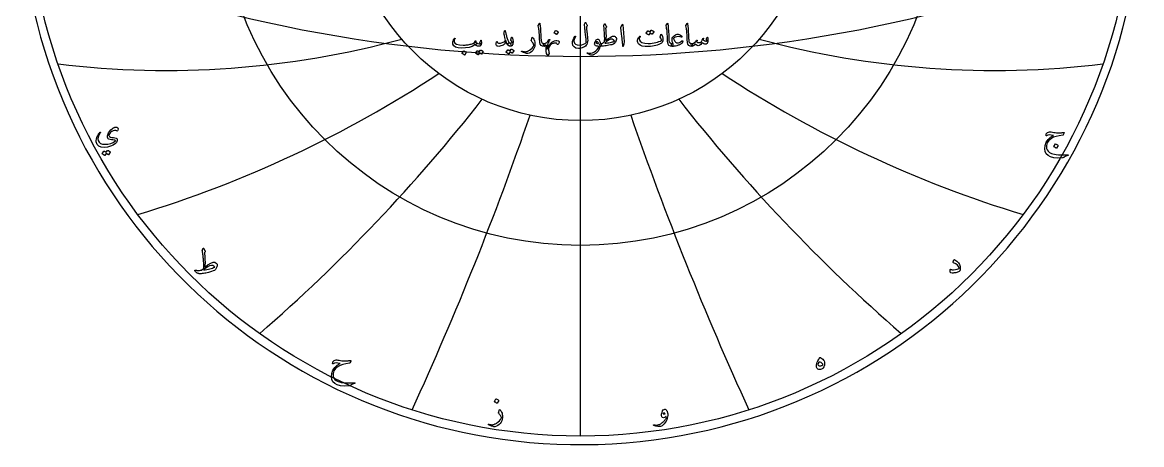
# Model space of a CAD drawing. Header units: millimetres. Extents: x -128 to 128, y -128 to 131.
# Drawn here: x -127.3 to 127.9, y -128 to -31.6 of the extents above; entities that cross this region are included whole.
import ezdxf

# ---------------------------------------------------------------- set-up
doc = ezdxf.new("R2010")
doc.units = ezdxf.units.MM
for name, color, linetype in [('CUT_OUTER', 1, 'Continuous'), ('ENGRAVE', 7, 'Continuous'), ('ENGRAVE_FINE', 8, 'Continuous'), ('TEXT', 5, 'Continuous')]:
    doc.layers.add(name, color=color, linetype=linetype)

msp = doc.modelspace()

# ---------------------------------------------------------------- linework, layer by layer
at = {"layer": 'CUT_OUTER'}
msp.add_arc((0, 0), 127.95, 185.9764, 87.8052, dxfattribs=at)
at = {"layer": 'ENGRAVE'}
for points in [[(0, -126), (0, 126)], [(0, -126), (0, -53.99)]]:
    msp.add_lwpolyline(points, dxfattribs=at)
for radius in [126, 82.48, 53.99]:
    msp.add_circle((0, 0), radius, dxfattribs=at)
for centre, radius, start, end in [((-94.53, 163.72), 206.26, 263.1515, 285.11), ((94.53, 163.72), 206.26, 254.89, 276.8485), ((-177.76, 177.76), 264.58, 286.8798, 303.3486), ((177.76, 177.76), 264.58, 236.6514, 253.1202), ((-325.94, 188.18), 385.3, 311.0029, 321.9822), ((325.94, 188.18), 385.3, 218.0178, 228.9971), ((-726.25, 194.6), 756.38, 335.42191, 340.91153), ((726.25, 194.6), 756.38, 199.08847, 204.57809)]:
    msp.add_arc(centre, radius, start, end, dxfattribs=at)
at = {"layer": 'ENGRAVE_FINE'}
msp.add_arc((0, 293.57), 332.91, 247.9257, 292.0743, dxfattribs=at)
at = {"layer": 'TEXT'}
for points in [[(-9.36, -31.82), (-9.35, -31.8), (-9.34, -31.78), (-9.32, -31.78), (-9.31, -31.78), (-9.29, -31.79), (-9.28, -31.81), (-9.27, -31.86), (-9.25, -31.93), (-9.19, -32.47), (-9.15, -32.97), (-9.11, -33.43), (-9.08, -33.85), (-9.06, -34.21), (-9.05, -34.53), (-9.03, -34.82), (-9.02, -35.06), (-9.01, -35.27), (-9, -35.45), (-8.99, -35.58), (-8.99, -35.68), (-8.92, -35.98), (-8.78, -36.19), (-8.56, -36.33), (-8.26, -36.39), (-8.18, -36.41), (-8.12, -36.46), (-8.1, -36.54), (-8.11, -36.65), (-8.14, -36.82), (-8.18, -36.95), (-8.22, -37.02), (-8.26, -37.05), (-8.68, -36.99), (-8.99, -36.82), (-9.19, -36.55), (-9.28, -36.16), (-9.29, -35.97), (-9.3, -35.79), (-9.31, -35.6), (-9.32, -35.42), (-9.33, -35.23), (-9.34, -35.04), (-9.35, -34.85), (-9.36, -34.66), (-9.37, -34.31), (-9.39, -33.98), (-9.41, -33.69), (-9.44, -33.44), (-9.48, -33.2), (-9.52, -32.94), (-9.57, -32.67), (-9.62, -32.38), (-9.62, -32.33), (-9.62, -32.28), (-9.61, -32.24), (-9.6, -32.2)], [(1.07, -31.65), (1.09, -31.62), (1.1, -31.61), (1.12, -31.6), (1.15, -31.59), (1.17, -31.6), (1.19, -31.61), (1.21, -31.63), (1.22, -31.66), (1.29, -31.83), (1.36, -31.97), (1.44, -32.09), (1.52, -32.19), (1.54, -32.23), (1.55, -32.27), (1.54, -32.31), (1.51, -32.36), (1.49, -32.39), (1.48, -32.41), (1.46, -32.44), (1.44, -32.46), (1.43, -32.48), (1.42, -32.5), (1.4, -32.52), (1.39, -32.53), (1.37, -32.56), (1.36, -32.59), (1.35, -32.63), (1.35, -32.68), (1.36, -32.8), (1.37, -32.94), (1.38, -33.09), (1.4, -33.25), (1.42, -33.42), (1.44, -33.6), (1.46, -33.79), (1.49, -34), (1.52, -34.2), (1.54, -34.39), (1.56, -34.57), (1.58, -34.74), (1.59, -34.9), (1.61, -35.04), (1.62, -35.17), (1.63, -35.3), (1.64, -35.66), (1.61, -36), (1.54, -36.32), (1.43, -36.62), (1.33, -36.8), (1.16, -36.97), (0.94, -37.12), (0.67, -37.26), (0.37, -37.37), (0.09, -37.45), (-0.18, -37.5), (-0.42, -37.51), (-1.03, -37.43), (-1.47, -37.19), (-1.74, -36.82), (-1.83, -36.29), (-1.8, -35.9), (-1.69, -35.52), (-1.52, -35.14), (-1.28, -34.77), (-1.26, -34.75), (-1.24, -34.74), (-1.22, -34.73), (-1.2, -34.74), (-1.17, -34.75), (-1.16, -34.76), (-1.15, -34.77), (-1.14, -34.79), (-1.14, -34.81), (-1.14, -34.84), (-1.14, -34.86), (-1.15, -34.88), (-1.32, -35.21), (-1.44, -35.48), (-1.5, -35.71), (-1.51, -35.89), (-1.39, -36.28), (-1.13, -36.55), (-0.72, -36.7), (-0.18, -36.74), (0.31, -36.69), (0.72, -36.56), (1.07, -36.37), (1.34, -36.11), (1.33, -35.98), (1.32, -35.83), (1.31, -35.66), (1.29, -35.47), (1.27, -35.26), (1.24, -35.03), (1.21, -34.77), (1.17, -34.49), (1.13, -34.2), (1.1, -33.92), (1.07, -33.64), (1.04, -33.37), (1.01, -33.1), (0.99, -32.83), (0.96, -32.57), (0.94, -32.31), (0.91, -32.07), (0.92, -32.04), (0.92, -32.01), (0.93, -31.99), (0.94, -31.96)], [(5.5, -31.91), (5.52, -31.89), (5.53, -31.88), (5.55, -31.87), (5.56, -31.87), (5.57, -31.88), (5.59, -31.89), (5.6, -31.91), (5.61, -31.93), (5.66, -32.03), (5.7, -32.12), (5.74, -32.2), (5.78, -32.28), (5.82, -32.34), (5.85, -32.4), (5.89, -32.45), (5.92, -32.49), (5.95, -32.53), (5.96, -32.56), (5.95, -32.6), (5.92, -32.64), (5.78, -32.82), (5.76, -32.85), (5.75, -32.89), (5.74, -32.93), (5.74, -32.97), (5.76, -33.32), (5.78, -33.62), (5.8, -33.88), (5.81, -34.1), (5.82, -34.28), (5.83, -34.42), (5.83, -34.52), (5.84, -34.58), (5.83, -34.75), (5.83, -34.92), (5.82, -35.08), (5.81, -35.23), (5.8, -35.37), (5.78, -35.5), (5.76, -35.63), (5.74, -35.74), (6.23, -35.36), (6.66, -35.07), (7.02, -34.87), (7.32, -34.75), (7.45, -34.72), (7.56, -34.71), (7.67, -34.71), (7.76, -34.74), (7.89, -34.8), (8.01, -34.91), (8.12, -35.05), (8.23, -35.23), (8.25, -35.27), (8.25, -35.32), (8.25, -35.38), (8.24, -35.44), (8.17, -35.66), (8.08, -35.88), (7.98, -36.08), (7.87, -36.27), (7.76, -36.39), (7.6, -36.5), (7.4, -36.59), (7.16, -36.66), (6.83, -36.73), (6.5, -36.8), (6.18, -36.86), (5.85, -36.91), (5.53, -36.96), (5.22, -36.99), (4.9, -37.02), (4.59, -37.05), (4.56, -37.04), (4.53, -37.01), (4.5, -36.96), (4.47, -36.89), (4.45, -36.8), (4.43, -36.72), (4.43, -36.64), (4.44, -36.56), (4.46, -36.49), (4.49, -36.44), (4.54, -36.41), (4.59, -36.39), (4.67, -36.39), (4.74, -36.38), (4.8, -36.38), (4.87, -36.37), (4.92, -36.36), (4.98, -36.36), (5.03, -36.35), (5.07, -36.35), (5.48, -35.96), (5.48, -35.94), (5.49, -35.92), (5.49, -35.89), (5.49, -35.86), (5.5, -35.82), (5.5, -35.78), (5.51, -35.73), (5.51, -35.68), (5.51, -35.62), (5.51, -35.56), (5.52, -35.5), (5.52, -35.43), (5.52, -35.36), (5.52, -35.28), (5.52, -35.2), (5.52, -35.12), (5.52, -35.03), (5.51, -34.92), (5.51, -34.79), (5.5, -34.64), (5.49, -34.48), (5.48, -34.3), (5.47, -34.1), (5.46, -33.89), (5.43, -33.41), (5.4, -33.04), (5.37, -32.77), (5.35, -32.59), (5.33, -32.48), (5.32, -32.39), (5.31, -32.33), (5.31, -32.3), (5.33, -32.24), (5.36, -32.18), (5.38, -32.13), (5.4, -32.08), (5.43, -32.03), (5.45, -31.99), (5.48, -31.95), (5.5, -31.91)], [(9.44, -32.18), (9.51, -32.05), (9.57, -32), (9.61, -32.04), (9.64, -32.17), (9.81, -33.95), (9.9, -35.04), (9.93, -35.91), (9.87, -36.56), (9.74, -36.99), (9.72, -37.03), (9.7, -37.05), (9.68, -37.05), (9.66, -37.04), (9.65, -37.02), (9.64, -36.99), (9.63, -36.95), (9.63, -36.91), (9.63, -36.6), (9.62, -36.27), (9.59, -35.91), (9.54, -35.54), (9.53, -35.45), (9.51, -35.18), (9.46, -34.76), (9.39, -34.16), (9.23, -32.85), (9.23, -32.78), (9.23, -32.72), (9.24, -32.66), (9.26, -32.6)], [(19.81, -31.82), (19.82, -31.8), (19.83, -31.78), (19.85, -31.78), (19.86, -31.78), (19.88, -31.79), (19.89, -31.81), (19.9, -31.86), (19.92, -31.93), (19.98, -32.47), (20.02, -32.97), (20.06, -33.43), (20.09, -33.85), (20.11, -34.21), (20.12, -34.53), (20.14, -34.82), (20.15, -35.06), (20.16, -35.27), (20.17, -35.45), (20.18, -35.58), (20.18, -35.68), (20.25, -35.98), (20.39, -36.19), (20.61, -36.33), (20.91, -36.39), (20.99, -36.41), (21.05, -36.46), (21.07, -36.54), (21.06, -36.65), (21.03, -36.82), (20.99, -36.95), (20.95, -37.02), (20.91, -37.05), (20.49, -36.99), (20.18, -36.82), (19.98, -36.55), (19.89, -36.16), (19.88, -35.97), (19.87, -35.79), (19.86, -35.6), (19.85, -35.42), (19.84, -35.23), (19.83, -35.04), (19.82, -34.85), (19.81, -34.66), (19.8, -34.31), (19.78, -33.98), (19.76, -33.69), (19.73, -33.44), (19.69, -33.2), (19.65, -32.94), (19.6, -32.67), (19.55, -32.38), (19.55, -32.33), (19.55, -32.28), (19.56, -32.24), (19.57, -32.2)], [(24.3, -31.82), (24.31, -31.8), (24.33, -31.78), (24.34, -31.78), (24.35, -31.78), (24.37, -31.79), (24.38, -31.81), (24.4, -31.86), (24.41, -31.93), (24.47, -32.47), (24.52, -32.97), (24.56, -33.43), (24.58, -33.85), (24.6, -34.21), (24.62, -34.53), (24.63, -34.82), (24.64, -35.06), (24.66, -35.27), (24.67, -35.45), (24.67, -35.58), (24.68, -35.68), (24.74, -35.98), (24.88, -36.19), (25.1, -36.33), (25.4, -36.39), (25.49, -36.41), (25.54, -36.46), (25.56, -36.54), (25.56, -36.65), (25.52, -36.82), (25.48, -36.95), (25.45, -37.02), (25.4, -37.05), (24.98, -36.99), (24.67, -36.82), (24.48, -36.55), (24.39, -36.16), (24.37, -35.97), (24.36, -35.79), (24.35, -35.6), (24.34, -35.42), (24.33, -35.23), (24.32, -35.04), (24.31, -34.85), (24.31, -34.66), (24.29, -34.31), (24.27, -33.98), (24.25, -33.69), (24.22, -33.44), (24.18, -33.2), (24.14, -32.94), (24.1, -32.67), (24.05, -32.38), (24.04, -32.33), (24.04, -32.28), (24.05, -32.24), (24.07, -32.2)], [(-23.88, -36.09), (-23.87, -36.09), (-23.87, -36.09), (-23.86, -36.1), (-23.85, -36.1), (-23.85, -36.11), (-23.84, -36.11), (-23.84, -36.12), (-23.83, -36.12), (-23.77, -36.19), (-23.75, -36.29), (-23.76, -36.42), (-23.81, -36.57), (-23.85, -36.67), (-23.9, -36.73), (-23.94, -36.75), (-23.99, -36.74), (-24.01, -36.73), (-24.03, -36.72), (-24.05, -36.73), (-24.06, -36.73), (-24.66, -37.06), (-25.37, -37.29), (-26.19, -37.42), (-27.14, -37.46), (-27.9, -37.39), (-28.48, -37.22), (-28.87, -36.94), (-29.07, -36.54), (-29.1, -36.36), (-29.11, -36.17), (-29.09, -35.99), (-29.05, -35.8), (-28.99, -35.64), (-28.92, -35.49), (-28.83, -35.35), (-28.73, -35.23), (-28.72, -35.22), (-28.7, -35.21), (-28.68, -35.2), (-28.65, -35.2), (-28.63, -35.21), (-28.62, -35.22), (-28.61, -35.24), (-28.6, -35.25), (-28.59, -35.27), (-28.59, -35.29), (-28.6, -35.31), (-28.62, -35.34), (-28.72, -35.49), (-28.79, -35.64), (-28.83, -35.79), (-28.82, -35.93), (-28.65, -36.29), (-28.25, -36.55), (-27.62, -36.71), (-26.76, -36.76), (-26.52, -36.76), (-26.29, -36.75), (-26.05, -36.73), (-25.82, -36.7), (-25.59, -36.67), (-25.36, -36.63), (-25.13, -36.58), (-24.91, -36.53), (-24.69, -36.47), (-24.52, -36.41), (-24.38, -36.34), (-24.28, -36.28), (-24.24, -36.25), (-24.2, -36.21), (-24.17, -36.16), (-24.14, -36.11), (-24.12, -36.05), (-24.09, -35.98), (-24.06, -35.91), (-24.04, -35.83), (-24.03, -35.81), (-24.01, -35.79), (-23.99, -35.77), (-23.97, -35.76), (-23.94, -35.75), (-23.91, -35.76), (-23.89, -35.76), (-23.86, -35.78), (-23.85, -35.81), (-23.84, -35.84), (-23.83, -35.87), (-23.84, -35.91)], [(-24.1, -36.67), (-24.18, -36.59), (-24.22, -36.5), (-24.22, -36.39), (-24.18, -36.25), (-24.11, -36.14), (-24.04, -36.06), (-23.97, -36.04), (-23.92, -36.06), (-23.64, -36.24), (-23.37, -36.36), (-23.1, -36.44), (-22.83, -36.46), (-22.82, -36.46), (-22.81, -36.45), (-22.81, -36.44), (-22.8, -36.43), (-22.81, -36.4), (-22.83, -36.37), (-22.87, -36.32), (-22.91, -36.26), (-22.92, -36.24), (-22.93, -36.23), (-22.93, -36.21), (-22.93, -36.19), (-22.75, -35.69), (-22.75, -35.67), (-22.74, -35.66), (-22.72, -35.65), (-22.71, -35.64), (-22.7, -35.65), (-22.69, -35.65), (-22.68, -35.66), (-22.67, -35.68), (-22.61, -35.84), (-22.58, -36.01), (-22.57, -36.17), (-22.58, -36.33), (-22.62, -36.53), (-22.66, -36.69), (-22.72, -36.81), (-22.8, -36.9), (-22.85, -36.95), (-22.9, -36.98), (-22.95, -37.01), (-22.99, -37.02), (-23.24, -37.02), (-23.5, -36.97), (-23.79, -36.85), (-24.1, -36.67)], [(-17.14, -33.6), (-17.09, -33.8), (-17.05, -33.99), (-17, -34.19), (-16.95, -34.39), (-16.89, -34.59), (-16.83, -34.8), (-16.77, -35.01), (-16.7, -35.23), (-16.57, -35.62), (-16.44, -35.92), (-16.33, -36.12), (-16.23, -36.22), (-16.14, -36.28), (-16.05, -36.36), (-15.96, -36.47), (-15.87, -36.6), (-15.79, -36.77), (-15.76, -36.89), (-15.8, -36.97), (-15.9, -37.02), (-16.22, -36.98), (-16.51, -36.77), (-16.76, -36.37), (-16.97, -35.8), (-16.97, -35.79), (-16.98, -35.78), (-16.99, -35.78), (-17, -35.78), (-17.01, -35.78), (-17.01, -35.78), (-17.02, -35.79), (-17.03, -35.8), (-17.05, -35.89), (-17.07, -35.99), (-17.1, -36.09), (-17.14, -36.2), (-17.17, -36.31), (-17.21, -36.39), (-17.25, -36.46), (-17.3, -36.52), (-17.45, -36.65), (-17.64, -36.77), (-17.87, -36.87), (-18.14, -36.96), (-18.41, -37.02), (-18.65, -37.05), (-18.85, -37.04), (-19.01, -36.99), (-19.15, -36.88), (-19.21, -36.67), (-19.2, -36.38), (-19.11, -35.99), (-19.1, -35.98), (-19.09, -35.97), (-19.08, -35.97), (-19.06, -35.96), (-19.04, -35.97), (-19.02, -35.97), (-19.01, -35.98), (-19, -36), (-18.97, -36.08), (-18.93, -36.15), (-18.89, -36.2), (-18.84, -36.24), (-18.7, -36.29), (-18.51, -36.3), (-18.26, -36.28), (-17.97, -36.21), (-17.66, -36.11), (-17.41, -36), (-17.24, -35.87), (-17.14, -35.73), (-17.12, -35.59), (-17.15, -35.35), (-17.22, -35.01), (-17.34, -34.57), (-17.4, -34.34), (-17.43, -34.15), (-17.44, -34.01), (-17.43, -33.91), (-17.29, -33.52), (-17.27, -33.48), (-17.26, -33.45), (-17.24, -33.43), (-17.22, -33.42), (-17.2, -33.43), (-17.18, -33.47), (-17.16, -33.53), (-17.14, -33.6)], [(-15.67, -35.95), (-15.71, -35.88), (-15.75, -35.82), (-15.79, -35.77), (-15.83, -35.72), (-15.86, -35.69), (-15.87, -35.65), (-15.87, -35.6), (-15.87, -35.55), (-15.71, -35), (-15.69, -34.95), (-15.66, -34.94), (-15.63, -34.96), (-15.59, -35.01), (-15.53, -35.13), (-15.48, -35.27), (-15.44, -35.44), (-15.4, -35.63), (-15.38, -35.81), (-15.37, -35.99), (-15.38, -36.17), (-15.39, -36.34), (-15.42, -36.49), (-15.45, -36.62), (-15.5, -36.73), (-15.55, -36.83), (-15.61, -36.9), (-15.69, -36.95), (-15.8, -36.99), (-15.93, -37.02), (-16.06, -37.02), (-16.19, -37), (-16.3, -36.95), (-16.41, -36.88), (-16.49, -36.78), (-16.54, -36.68), (-16.54, -36.56), (-16.5, -36.42), (-16.45, -36.31), (-16.38, -36.24), (-16.31, -36.21), (-16.22, -36.23), (-16.02, -36.27), (-15.85, -36.28), (-15.7, -36.24), (-15.58, -36.16), (-15.58, -36.14), (-15.59, -36.1), (-15.62, -36.03), (-15.67, -35.95)], [(-11.03, -35.02), (-11.03, -35.01), (-11.02, -35), (-11.02, -34.99), (-11.01, -34.98), (-10.99, -34.98), (-10.97, -34.99), (-10.94, -35.01), (-10.9, -35.04), (-10.77, -35.2), (-10.65, -35.38), (-10.56, -35.59), (-10.48, -35.82), (-10.42, -36.07), (-10.38, -36.31), (-10.37, -36.55), (-10.38, -36.79), (-10.44, -37.1), (-10.55, -37.4), (-10.7, -37.69), (-10.89, -37.97), (-11.11, -38.22), (-11.37, -38.42), (-11.67, -38.58), (-11.99, -38.69), (-12.08, -38.7), (-12.16, -38.71), (-12.25, -38.7), (-12.34, -38.68), (-12.54, -38.61), (-12.72, -38.54), (-12.88, -38.48), (-13.02, -38.43), (-13.15, -38.38), (-13.25, -38.33), (-13.33, -38.29), (-13.39, -38.26), (-13.4, -38.25), (-13.41, -38.24), (-13.42, -38.22), (-13.42, -38.21), (-13.42, -38.2), (-13.41, -38.19), (-13.41, -38.17), (-13.4, -38.16), (-13.39, -38.15), (-13.37, -38.15), (-13.35, -38.15), (-13.33, -38.16), (-13.21, -38.19), (-13.09, -38.22), (-12.98, -38.24), (-12.87, -38.25), (-12.77, -38.26), (-12.67, -38.27), (-12.57, -38.27), (-12.48, -38.26), (-12.38, -38.24), (-12.29, -38.22), (-12.19, -38.19), (-12.09, -38.15), (-11.98, -38.11), (-11.88, -38.05), (-11.76, -37.99), (-11.65, -37.92), (-11.33, -37.68), (-11.05, -37.43), (-10.82, -37.16), (-10.64, -36.87), (-10.63, -36.85), (-10.62, -36.82), (-10.62, -36.79), (-10.63, -36.75), (-10.7, -36.55), (-10.82, -36.32), (-10.99, -36.08), (-11.19, -35.8), (-11.2, -35.79), (-11.21, -35.77), (-11.21, -35.76), (-11.21, -35.75)], [(-7.1, -36.99), (-7.18, -37.16), (-7.24, -37.34), (-7.27, -37.53), (-7.29, -37.73), (-7.28, -37.93), (-7.25, -38.15), (-7.21, -38.37), (-7.14, -38.6), (-7.13, -38.63), (-7.13, -38.65), (-7.13, -38.68), (-7.14, -38.69), (-7.4, -39.06), (-7.43, -39.09), (-7.45, -39.1), (-7.47, -39.11), (-7.48, -39.1), (-7.73, -38.67), (-7.85, -38.15), (-7.85, -37.53), (-7.72, -36.81), (-7.84, -36.91), (-7.97, -36.99), (-8.11, -37.03), (-8.26, -37.05), (-8.29, -37.04), (-8.32, -37.01), (-8.35, -36.96), (-8.37, -36.89), (-8.38, -36.85), (-8.39, -36.81), (-8.4, -36.77), (-8.4, -36.73), (-8.41, -36.69), (-8.41, -36.65), (-8.42, -36.61), (-8.42, -36.57), (-8.41, -36.49), (-8.39, -36.44), (-8.34, -36.41), (-8.26, -36.39), (-7.96, -36.33), (-7.68, -36.16), (-7.42, -35.9), (-7.18, -35.55), (-7.15, -35.51), (-7.11, -35.48), (-7.08, -35.47), (-7.04, -35.48), (-7.01, -35.51), (-7, -35.53), (-7, -35.56), (-7.01, -35.59), (-7.08, -35.71), (-7.14, -35.82), (-7.2, -35.94), (-7.25, -36.06), (-7.31, -36.18), (-7.36, -36.3), (-7.41, -36.43), (-7.46, -36.55), (-7.57, -36.9), (-7.63, -37.19), (-7.64, -37.44), (-7.61, -37.65), (-7.6, -37.65), (-7.6, -37.66), (-7.6, -37.66), (-7.6, -37.66), (-7.6, -37.66), (-7.6, -37.66), (-7.6, -37.65), (-7.59, -37.65), (-7.55, -37.54), (-7.5, -37.44), (-7.46, -37.34), (-7.41, -37.24), (-7.36, -37.15), (-7.3, -37.06), (-7.25, -36.96), (-7.19, -36.87), (-7.15, -36.81), (-7.11, -36.77), (-7.08, -36.76), (-7.05, -36.77), (-7.04, -36.8), (-7.04, -36.84), (-7.06, -36.91), (-7.1, -36.99)], [(-5.27, -36.6), (-5.36, -36.45), (-5.49, -36.35), (-5.64, -36.3), (-5.81, -36.29), (-5.91, -36.3), (-6.02, -36.32), (-6.11, -36.34), (-6.21, -36.37), (-6.31, -36.4), (-6.41, -36.43), (-6.5, -36.47), (-6.6, -36.52), (-6.76, -36.63), (-6.91, -36.78), (-7.06, -36.98), (-7.19, -37.22), (-7.23, -37.27), (-7.27, -37.3), (-7.3, -37.31), (-7.33, -37.3), (-7.36, -37.27), (-7.37, -37.24), (-7.36, -37.2), (-7.35, -37.15), (-7.32, -37.1), (-7.29, -37.04), (-7.27, -37), (-7.25, -36.96), (-7.23, -36.92), (-7.22, -36.9), (-7.2, -36.87), (-7.19, -36.86), (-7.09, -36.7), (-6.98, -36.55), (-6.86, -36.41), (-6.75, -36.29), (-6.63, -36.18), (-6.51, -36.08), (-6.39, -36), (-6.26, -35.92), (-5.94, -35.77), (-5.64, -35.7), (-5.36, -35.69), (-5.11, -35.75), (-5, -35.81), (-4.92, -35.88), (-4.87, -35.96), (-4.86, -36.07), (-4.87, -36.2), (-4.91, -36.33), (-4.98, -36.46), (-5.07, -36.57), (-5.14, -36.62), (-5.19, -36.64), (-5.24, -36.63), (-5.27, -36.6)], [(-5.67, -33.43), (-5.66, -33.42), (-5.65, -33.42), (-5.63, -33.41), (-5.61, -33.42), (-5.47, -33.47), (-5.34, -33.54), (-5.21, -33.63), (-5.1, -33.72), (-5.08, -33.74), (-5.08, -33.75), (-5.08, -33.76), (-5.09, -33.78), (-5.43, -34.33), (-5.44, -34.34), (-5.46, -34.35), (-5.48, -34.34), (-5.5, -34.32), (-5.52, -34.31), (-5.55, -34.29), (-5.6, -34.26), (-5.65, -34.22), (-5.72, -34.18), (-5.8, -34.13), (-5.9, -34.07), (-6.01, -34), (-6.02, -33.99), (-6.03, -33.98), (-6.03, -33.97), (-6.02, -33.96)], [(4.45, -37.13), (4.28, -37.72), (3.99, -38.22), (3.59, -38.63), (3.08, -38.93), (3.01, -38.96), (2.93, -38.99), (2.86, -39.02), (2.79, -39.04), (2.73, -39.06), (2.66, -39.07), (2.6, -39.08), (2.53, -39.08), (2.38, -39.06), (2.17, -38.98), (1.91, -38.84), (1.6, -38.64), (1.57, -38.61), (1.55, -38.59), (1.55, -38.56), (1.55, -38.53), (1.57, -38.51), (1.59, -38.5), (1.62, -38.51), (1.65, -38.52), (1.98, -38.62), (2.34, -38.62), (2.73, -38.52), (3.17, -38.31), (3.53, -38.07), (3.83, -37.78), (4.06, -37.45), (4.23, -37.08), (4.23, -37.07), (4.23, -37.06), (4.22, -37.05), (4.21, -37.05), (3.96, -37.03), (3.75, -37), (3.57, -36.96), (3.43, -36.9), (3.33, -36.81), (3.26, -36.69), (3.23, -36.53), (3.24, -36.33), (3.25, -36.31), (3.25, -36.28), (3.26, -36.26), (3.27, -36.23), (3.27, -36.2), (3.28, -36.17), (3.29, -36.14), (3.3, -36.11), (3.39, -35.9), (3.49, -35.73), (3.61, -35.59), (3.75, -35.49), (3.9, -35.44), (4.03, -35.44), (4.15, -35.49), (4.25, -35.61), (4.35, -35.77), (4.42, -35.95), (4.47, -36.16), (4.49, -36.39), (4.51, -36.39), (4.52, -36.39), (4.53, -36.39), (4.55, -36.39), (4.56, -36.39), (4.57, -36.39), (4.59, -36.38), (4.6, -36.38), (4.65, -36.4), (4.69, -36.43), (4.72, -36.48), (4.73, -36.55), (4.74, -36.63), (4.74, -36.71), (4.73, -36.8), (4.71, -36.88), (4.69, -36.95), (4.66, -37), (4.63, -37.03), (4.6, -37.05), (4.46, -37.05), (4.46, -37.06), (4.46, -37.08), (4.46, -37.1), (4.45, -37.13)], [(7.06, -35.4), (7.03, -35.41), (6.99, -35.41), (6.95, -35.42), (6.91, -35.43), (6.55, -35.57), (6.2, -35.76), (5.86, -36.01), (5.52, -36.32), (5.86, -36.29), (6.18, -36.25), (6.48, -36.21), (6.77, -36.16), (7.04, -36.11), (7.3, -36.05), (7.53, -35.98), (7.75, -35.91), (7.77, -35.9), (7.78, -35.89), (7.78, -35.87), (7.77, -35.85), (7.62, -35.66), (7.45, -35.52), (7.26, -35.44), (7.06, -35.4)], [(18.49, -34.35), (18.54, -34.41), (18.58, -34.47), (18.62, -34.55), (18.66, -34.63), (18.69, -34.71), (18.72, -34.81), (18.74, -34.9), (18.76, -35.01), (18.79, -35.21), (18.79, -35.42), (18.78, -35.62), (18.75, -35.82), (18.7, -36), (18.63, -36.14), (18.55, -36.25), (18.46, -36.33), (18.16, -36.48), (17.84, -36.63), (17.5, -36.75), (17.15, -36.86), (16.78, -36.95), (16.39, -37.01), (15.98, -37.06), (15.55, -37.1), (14.75, -37.09), (14.1, -36.98), (13.59, -36.76), (13.22, -36.44), (13.07, -36.19), (13, -35.93), (13.01, -35.64), (13.1, -35.33), (13.13, -35.27), (13.17, -35.2), (13.21, -35.13), (13.26, -35.06), (13.31, -34.99), (13.36, -34.92), (13.43, -34.84), (13.49, -34.77), (13.52, -34.74), (13.54, -34.73), (13.56, -34.73), (13.59, -34.73), (13.6, -34.74), (13.62, -34.75), (13.63, -34.77), (13.64, -34.79), (13.64, -34.81), (13.64, -34.83), (13.63, -34.85), (13.62, -34.87), (13.55, -34.94), (13.5, -35.02), (13.45, -35.1), (13.41, -35.18), (13.38, -35.26), (13.36, -35.33), (13.36, -35.41), (13.37, -35.48), (13.6, -35.89), (14.02, -36.18), (14.65, -36.34), (15.47, -36.38), (15.93, -36.37), (16.36, -36.33), (16.77, -36.27), (17.16, -36.19), (17.53, -36.09), (17.88, -35.97), (18.21, -35.83), (18.52, -35.67), (18.49, -35.52), (18.42, -35.36), (18.31, -35.18), (18.17, -34.98), (18.16, -34.96), (18.16, -34.92), (18.17, -34.87), (18.18, -34.8), (18.18, -34.8), (18.19, -34.79), (18.19, -34.78), (18.19, -34.78), (18.21, -34.69), (18.25, -34.58), (18.29, -34.47), (18.35, -34.35), (18.37, -34.31), (18.4, -34.29), (18.44, -34.31), (18.49, -34.35)], [(16.12, -33.38), (16.13, -33.37), (16.14, -33.37), (16.16, -33.36), (16.18, -33.37), (16.25, -33.39), (16.32, -33.42), (16.39, -33.45), (16.45, -33.49), (16.51, -33.53), (16.57, -33.57), (16.63, -33.61), (16.69, -33.66), (16.7, -33.68), (16.71, -33.69), (16.71, -33.71), (16.7, -33.73), (16.35, -34.28), (16.34, -34.29), (16.33, -34.29), (16.31, -34.28), (16.29, -34.27), (16.27, -34.25), (16.25, -34.23), (16.21, -34.21), (16.16, -34.18), (16.11, -34.15), (16.04, -34.11), (15.96, -34.06), (15.87, -34.01), (15.6, -34.44), (15.58, -34.45), (15.57, -34.46), (15.55, -34.45), (15.53, -34.43), (15.5, -34.42), (15.47, -34.4), (15.43, -34.37), (15.37, -34.33), (15.3, -34.29), (15.22, -34.24), (15.13, -34.18), (15.02, -34.11), (15.01, -34.1), (15, -34.09), (15, -34.08), (15.01, -34.07), (15.37, -33.54), (15.37, -33.53), (15.39, -33.53), (15.4, -33.52), (15.42, -33.53), (15.48, -33.54), (15.54, -33.57), (15.6, -33.59), (15.66, -33.62), (15.71, -33.66), (15.76, -33.69), (15.81, -33.73), (15.86, -33.76)], [(23.36, -35.86), (23.16, -36.3), (23.14, -36.34), (23.11, -36.38), (23.09, -36.4), (23.07, -36.42), (22.95, -36.5), (22.83, -36.57), (22.7, -36.64), (22.57, -36.7), (22.42, -36.76), (22.27, -36.81), (22.11, -36.87), (21.94, -36.91), (21.63, -36.99), (21.35, -37.04), (21.11, -37.06), (20.91, -37.05), (20.83, -37.01), (20.78, -36.94), (20.76, -36.84), (20.76, -36.7), (20.78, -36.57), (20.8, -36.48), (20.84, -36.42), (20.88, -36.39), (20.89, -36.39), (20.9, -36.39), (20.9, -36.39), (20.91, -36.39), (20.96, -36.4), (21.02, -36.4), (21.07, -36.4), (21.12, -36.39), (21.03, -36.26), (20.96, -36.12), (20.92, -35.96), (20.89, -35.79), (20.88, -35.48), (20.94, -35.21), (21.05, -34.97), (21.22, -34.77), (21.43, -34.57), (21.64, -34.43), (21.85, -34.32), (22.05, -34.27), (22.27, -34.27), (22.51, -34.35), (22.79, -34.51), (23.1, -34.75), (23.13, -34.79), (23.15, -34.83), (23.14, -34.87), (23.12, -34.92), (23.1, -34.95), (23.06, -34.97), (23.02, -34.98), (22.97, -34.96), (22.63, -34.86), (22.29, -34.83), (21.94, -34.86), (21.6, -34.95), (21.46, -35.01), (21.36, -35.07), (21.29, -35.14), (21.24, -35.22), (21.23, -35.31), (21.26, -35.44), (21.33, -35.59), (21.43, -35.77), (21.56, -35.95), (21.68, -36.08), (21.79, -36.17), (21.9, -36.22), (22.13, -36.24), (22.36, -36.21), (22.59, -36.14), (22.82, -36.01), (23.03, -35.87), (23.14, -35.8), (23.23, -35.76), (23.29, -35.75), (23.33, -35.77), (23.35, -35.79), (23.36, -35.81), (23.36, -35.84), (23.36, -35.86)], [(28.92, -34.98), (28.94, -34.97), (28.96, -34.97), (28.98, -34.99), (29, -35.02), (29.03, -35.08), (29.05, -35.15), (29.06, -35.26), (29.07, -35.38), (29.07, -35.53), (29.06, -35.67), (29.05, -35.8), (29.02, -35.93), (28.94, -36.19), (28.85, -36.38), (28.75, -36.49), (28.64, -36.53), (28.38, -36.51), (28.15, -36.45), (27.93, -36.33), (27.73, -36.16), (27.6, -36.43), (27.44, -36.64), (27.25, -36.79), (27.04, -36.88), (26.81, -36.9), (26.59, -36.84), (26.36, -36.71), (26.13, -36.5), (25.94, -36.74), (25.76, -36.91), (25.58, -37.01), (25.4, -37.05), (25.37, -37.03), (25.33, -36.97), (25.3, -36.87), (25.27, -36.73), (25.26, -36.59), (25.28, -36.49), (25.33, -36.42), (25.4, -36.39), (25.74, -36.32), (26.03, -36.17), (26.28, -35.95), (26.49, -35.66), (26.5, -35.64), (26.52, -35.63), (26.53, -35.62), (26.54, -35.62), (26.56, -35.62), (26.58, -35.63), (26.59, -35.64), (26.6, -35.65), (26.61, -35.69), (26.59, -35.76), (26.55, -35.85), (26.49, -35.97), (26.57, -36.06), (26.7, -36.13), (26.87, -36.18), (27.08, -36.2), (27.35, -36.14), (27.58, -35.96), (27.78, -35.65), (27.94, -35.22), (27.95, -35.19), (27.96, -35.18), (27.97, -35.17), (27.99, -35.17), (28.01, -35.17), (28.03, -35.17), (28.04, -35.18), (28.05, -35.19), (28.06, -35.21), (28.07, -35.23), (28.07, -35.25), (28.07, -35.27), (27.99, -35.57), (28.08, -35.65), (28.18, -35.71), (28.3, -35.77), (28.44, -35.82), (28.57, -35.85), (28.67, -35.86), (28.74, -35.84), (28.78, -35.8), (28.79, -35.73), (28.78, -35.64), (28.76, -35.52), (28.71, -35.38), (28.72, -35.33), (28.76, -35.25), (28.83, -35.13), (28.92, -34.98)], [(-26.63, -38.1), (-26.62, -38.1), (-26.61, -38.09), (-26.59, -38.09), (-26.57, -38.09), (-26.43, -38.15), (-26.3, -38.22), (-26.17, -38.3), (-26.06, -38.4), (-26.05, -38.41), (-26.04, -38.42), (-26.04, -38.44), (-26.05, -38.45), (-26.39, -39), (-26.4, -39.02), (-26.42, -39.02), (-26.44, -39.01), (-26.46, -39), (-26.48, -38.98), (-26.52, -38.96), (-26.56, -38.93), (-26.62, -38.9), (-26.68, -38.85), (-26.77, -38.8), (-26.86, -38.74), (-26.97, -38.68), (-26.99, -38.67), (-26.99, -38.66), (-26.99, -38.65), (-26.99, -38.63)], [(-22.8, -37.9), (-22.8, -37.89), (-22.78, -37.89), (-22.77, -37.89), (-22.75, -37.89), (-22.68, -37.91), (-22.61, -37.94), (-22.54, -37.98), (-22.47, -38.01), (-22.41, -38.05), (-22.35, -38.09), (-22.29, -38.14), (-22.23, -38.18), (-22.22, -38.2), (-22.22, -38.22), (-22.22, -38.23), (-22.22, -38.25), (-22.57, -38.8), (-22.58, -38.81), (-22.6, -38.81), (-22.61, -38.8), (-22.64, -38.79), (-22.65, -38.77), (-22.68, -38.76), (-22.72, -38.73), (-22.76, -38.7), (-22.82, -38.67), (-22.88, -38.63), (-22.96, -38.58), (-23.05, -38.53), (-23.33, -38.96), (-23.34, -38.97), (-23.36, -38.98), (-23.38, -38.97), (-23.4, -38.95), (-23.42, -38.94), (-23.45, -38.92), (-23.5, -38.89), (-23.55, -38.85), (-23.62, -38.81), (-23.7, -38.76), (-23.8, -38.7), (-23.91, -38.63), (-23.92, -38.62), (-23.92, -38.61), (-23.92, -38.6), (-23.92, -38.59), (-23.56, -38.06), (-23.55, -38.05), (-23.54, -38.05), (-23.52, -38.05), (-23.5, -38.05), (-23.44, -38.07), (-23.38, -38.09), (-23.32, -38.12), (-23.27, -38.14), (-23.22, -38.18), (-23.16, -38.21), (-23.11, -38.25), (-23.07, -38.29)], [(-15.8, -37.69), (-15.79, -37.68), (-15.78, -37.68), (-15.76, -37.67), (-15.74, -37.68), (-15.67, -37.7), (-15.6, -37.73), (-15.54, -37.77), (-15.47, -37.8), (-15.41, -37.84), (-15.35, -37.88), (-15.29, -37.93), (-15.23, -37.97), (-15.22, -37.99), (-15.21, -38.01), (-15.21, -38.02), (-15.22, -38.04), (-15.57, -38.59), (-15.58, -38.6), (-15.59, -38.6), (-15.61, -38.59), (-15.63, -38.58), (-15.65, -38.56), (-15.68, -38.54), (-15.71, -38.52), (-15.76, -38.49), (-15.81, -38.46), (-15.88, -38.42), (-15.96, -38.37), (-16.05, -38.32), (-16.32, -38.75), (-16.34, -38.76), (-16.35, -38.77), (-16.37, -38.76), (-16.4, -38.74), (-16.42, -38.73), (-16.45, -38.71), (-16.49, -38.68), (-16.55, -38.64), (-16.62, -38.6), (-16.7, -38.55), (-16.79, -38.49), (-16.9, -38.42), (-16.92, -38.41), (-16.92, -38.4), (-16.92, -38.39), (-16.91, -38.38), (-16.56, -37.85), (-16.55, -37.84), (-16.53, -37.84), (-16.52, -37.83), (-16.5, -37.84), (-16.44, -37.86), (-16.38, -37.88), (-16.32, -37.91), (-16.27, -37.93), (-16.21, -37.97), (-16.16, -38), (-16.11, -38.04), (-16.06, -38.08)], [(4.1, -36.31), (4.02, -36.18), (3.94, -36.09), (3.85, -36.03), (3.75, -36.01), (3.69, -36.03), (3.64, -36.05), (3.6, -36.09), (3.56, -36.13), (3.54, -36.15), (3.54, -36.18), (3.55, -36.2), (3.57, -36.23), (3.65, -36.3), (3.75, -36.34), (3.9, -36.37), (4.07, -36.37), (4.09, -36.37), (4.1, -36.36), (4.1, -36.34), (4.1, -36.31)], [(-105.7, -56.34), (-105.95, -56.26), (-106.23, -56.26), (-106.54, -56.33), (-106.88, -56.49), (-107.09, -56.64), (-107.27, -56.82), (-107.41, -57.03), (-107.52, -57.26), (-107.53, -57.31), (-107.53, -57.36), (-107.52, -57.41), (-107.5, -57.47), (-107.38, -57.63), (-107.17, -57.76), (-106.88, -57.84), (-106.51, -57.88), (-106.14, -57.92), (-105.88, -57.99), (-105.71, -58.1), (-105.64, -58.23), (-105.64, -58.51), (-105.69, -58.77), (-105.81, -58.99), (-105.99, -59.18), (-106.57, -59.57), (-107.18, -59.86), (-107.83, -60.05), (-108.52, -60.13), (-109.28, -60.08), (-109.84, -59.85), (-110.21, -59.45), (-110.4, -58.87), (-110.41, -58.56), (-110.36, -58.22), (-110.26, -57.85), (-110.1, -57.45), (-110.05, -57.34), (-109.99, -57.23), (-109.93, -57.13), (-109.88, -57.03), (-109.81, -56.94), (-109.75, -56.84), (-109.68, -56.75), (-109.62, -56.67), (-109.58, -56.63), (-109.55, -56.62), (-109.52, -56.62), (-109.49, -56.65), (-109.48, -56.69), (-109.47, -56.72), (-109.48, -56.76), (-109.5, -56.79), (-109.82, -57.3), (-110.01, -57.77), (-110.07, -58.18), (-110, -58.54), (-109.77, -58.92), (-109.43, -59.19), (-108.99, -59.35), (-108.45, -59.39), (-107.75, -59.34), (-107.11, -59.19), (-106.55, -58.96), (-106.06, -58.64), (-106.03, -58.62), (-106.02, -58.59), (-106.03, -58.56), (-106.05, -58.53), (-106.16, -58.48), (-106.34, -58.44), (-106.6, -58.41), (-106.93, -58.38), (-107.27, -58.34), (-107.53, -58.26), (-107.71, -58.14), (-107.8, -57.99), (-107.85, -57.81), (-107.86, -57.63), (-107.84, -57.43), (-107.79, -57.23), (-107.62, -56.82), (-107.38, -56.45), (-107.07, -56.11), (-106.7, -55.81), (-106.6, -55.74), (-106.5, -55.67), (-106.41, -55.62), (-106.32, -55.58), (-106.23, -55.54), (-106.15, -55.52), (-106.07, -55.5), (-105.99, -55.49), (-105.7, -55.52), (-105.52, -55.65), (-105.45, -55.88), (-105.5, -56.21), (-105.53, -56.3), (-105.58, -56.35), (-105.63, -56.37), (-105.7, -56.34)], [(110.28, -56.82), (110.09, -57.24), (110.07, -57.27), (110.06, -57.29), (110.03, -57.3), (110.01, -57.31), (109.15, -57.45), (108.43, -57.61), (107.85, -57.81), (107.41, -58.04), (106.8, -58.54), (106.4, -59.09), (106.23, -59.69), (106.28, -60.34), (106.41, -60.69), (106.64, -61), (106.97, -61.27), (107.39, -61.5), (107.69, -61.6), (108.05, -61.68), (108.49, -61.75), (109.01, -61.79), (109.28, -61.81), (109.55, -61.81), (109.81, -61.82), (110.08, -61.82), (110.33, -61.81), (110.58, -61.8), (110.83, -61.79), (111.07, -61.77), (111.12, -61.77), (111.17, -61.77), (111.2, -61.78), (111.22, -61.8), (111.23, -61.82), (111.24, -61.85), (111.23, -61.87), (111.22, -61.9), (111.21, -61.92), (111.2, -61.93), (111.19, -61.94), (111.18, -61.94), (111.17, -61.95), (111.15, -61.96), (111.14, -61.96), (111.12, -61.97), (110.9, -62.04), (110.7, -62.12), (110.53, -62.19), (110.39, -62.27), (110.29, -62.33), (110.21, -62.38), (110.13, -62.42), (110.06, -62.45), (110.01, -62.48), (109.96, -62.49), (109.92, -62.51), (109.89, -62.51), (108.83, -62.55), (107.93, -62.48), (107.19, -62.29), (106.61, -61.98), (106.19, -61.56), (105.94, -61.03), (105.86, -60.41), (105.96, -59.67), (106.21, -58.93), (106.61, -58.3), (107.15, -57.78), (107.83, -57.37), (107.35, -57.28), (106.93, -57.26), (106.57, -57.31), (106.27, -57.43), (106.24, -57.44), (106.22, -57.44), (106.19, -57.44), (106.17, -57.44), (106.16, -57.44), (106.15, -57.42), (106.14, -57.41), (106.14, -57.39), (106.15, -57.29), (106.16, -57.2), (106.19, -57.1), (106.21, -57.01), (106.31, -56.83), (106.47, -56.69), (106.68, -56.61), (106.96, -56.57), (107.13, -56.57), (107.35, -56.59), (107.61, -56.63), (107.91, -56.68), (108.22, -56.74), (108.51, -56.78), (108.78, -56.8), (109.02, -56.8), (109.13, -56.79), (109.25, -56.79), (109.38, -56.78), (109.52, -56.76), (109.66, -56.75), (109.81, -56.73), (109.97, -56.71), (110.13, -56.68), (110.22, -56.68), (110.28, -56.7), (110.3, -56.75), (110.28, -56.82)], [(-107.87, -60.81), (-107.86, -60.8), (-107.84, -60.79), (-107.83, -60.79), (-107.8, -60.79), (-107.73, -60.82), (-107.65, -60.85), (-107.58, -60.89), (-107.51, -60.93), (-107.45, -60.97), (-107.38, -61.01), (-107.32, -61.06), (-107.25, -61.11), (-107.24, -61.13), (-107.24, -61.14), (-107.24, -61.16), (-107.25, -61.18), (-107.62, -61.77), (-107.63, -61.78), (-107.64, -61.78), (-107.66, -61.77), (-107.69, -61.75), (-107.7, -61.74), (-107.73, -61.72), (-107.77, -61.7), (-107.82, -61.67), (-107.88, -61.63), (-107.95, -61.59), (-108.03, -61.54), (-108.13, -61.48), (-108.42, -61.94), (-108.44, -61.95), (-108.45, -61.96), (-108.48, -61.95), (-108.5, -61.93), (-108.52, -61.92), (-108.56, -61.89), (-108.6, -61.86), (-108.66, -61.82), (-108.74, -61.78), (-108.82, -61.72), (-108.93, -61.66), (-109.04, -61.59), (-109.05, -61.58), (-109.06, -61.57), (-109.06, -61.56), (-109.05, -61.55), (-108.67, -60.98), (-108.66, -60.97), (-108.65, -60.96), (-108.63, -60.96), (-108.61, -60.96), (-108.54, -60.99), (-108.48, -61.01), (-108.42, -61.04), (-108.36, -61.07), (-108.3, -61.1), (-108.25, -61.14), (-108.2, -61.18), (-108.14, -61.22)], [(108.28, -59.33), (108.29, -59.32), (108.3, -59.32), (108.32, -59.31), (108.34, -59.32), (108.49, -59.38), (108.63, -59.45), (108.77, -59.54), (108.89, -59.64), (108.9, -59.66), (108.91, -59.67), (108.91, -59.69), (108.9, -59.7), (108.54, -60.29), (108.52, -60.31), (108.5, -60.31), (108.48, -60.3), (108.46, -60.28), (108.44, -60.27), (108.4, -60.24), (108.36, -60.21), (108.3, -60.18), (108.22, -60.13), (108.14, -60.07), (108.03, -60.01), (107.92, -59.94), (107.9, -59.93), (107.89, -59.92), (107.89, -59.91), (107.9, -59.9)], [(-86.22, -83.55), (-86.18, -83.46), (-86.15, -83.39), (-86.12, -83.32), (-86.09, -83.27), (-86.07, -83.22), (-86.06, -83.19), (-86.04, -83.17), (-86.04, -83.15), (-86.03, -83.14), (-86.01, -83.12), (-85.99, -83.12), (-85.97, -83.11), (-85.95, -83.12), (-85.94, -83.13), (-85.92, -83.14), (-85.91, -83.16), (-85.87, -83.26), (-85.84, -83.35), (-85.8, -83.42), (-85.77, -83.49), (-85.76, -83.51), (-85.74, -83.54), (-85.72, -83.58), (-85.69, -83.61), (-85.67, -83.65), (-85.64, -83.68), (-85.6, -83.72), (-85.57, -83.76), (-85.54, -83.81), (-85.53, -83.85), (-85.54, -83.89), (-85.57, -83.93), (-85.71, -84.12), (-85.73, -84.15), (-85.75, -84.18), (-85.75, -84.22), (-85.75, -84.25), (-85.68, -85.1), (-85.63, -85.8), (-85.61, -86.32), (-85.61, -86.69), (-85.62, -86.83), (-85.63, -86.95), (-85.64, -87.07), (-85.65, -87.17), (-85.66, -87.26), (-85.67, -87.33), (-85.68, -87.4), (-85.69, -87.46), (-85.46, -87.28), (-85.24, -87.12), (-85.05, -86.98), (-84.87, -86.85), (-84.7, -86.75), (-84.56, -86.65), (-84.43, -86.58), (-84.32, -86.52), (-84.12, -86.43), (-83.94, -86.37), (-83.77, -86.32), (-83.61, -86.29), (-83.53, -86.29), (-83.44, -86.3), (-83.35, -86.34), (-83.26, -86.39), (-83.07, -86.52), (-82.93, -86.65), (-82.85, -86.77), (-82.81, -86.89), (-82.81, -87.02), (-82.84, -87.17), (-82.9, -87.34), (-82.99, -87.52), (-83.08, -87.7), (-83.17, -87.85), (-83.25, -87.97), (-83.33, -88.05), (-83.48, -88.17), (-83.74, -88.29), (-84.11, -88.43), (-84.58, -88.59), (-84.85, -88.67), (-85.12, -88.73), (-85.39, -88.79), (-85.67, -88.84), (-85.95, -88.89), (-86.24, -88.92), (-86.52, -88.95), (-86.81, -88.97), (-86.92, -88.95), (-87.02, -88.92), (-87.11, -88.89), (-87.2, -88.86), (-87.29, -88.82), (-87.37, -88.78), (-87.45, -88.74), (-87.52, -88.69), (-87.66, -88.59), (-87.77, -88.5), (-87.85, -88.4), (-87.92, -88.3), (-87.96, -88.22), (-87.96, -88.17), (-87.94, -88.14), (-87.89, -88.13), (-87.74, -88.15), (-87.59, -88.16), (-87.42, -88.17), (-87.24, -88.17), (-87.05, -88.17), (-86.85, -88.17), (-86.64, -88.16), (-86.42, -88.15), (-85.91, -87.64), (-85.9, -87.44), (-85.89, -87.24), (-85.89, -87.03), (-85.89, -86.82), (-85.9, -86.61), (-85.91, -86.4), (-85.93, -86.18), (-85.95, -85.96), (-85.97, -85.75), (-85.99, -85.54), (-86.01, -85.33), (-86.03, -85.14), (-86.05, -84.95), (-86.07, -84.77), (-86.1, -84.59), (-86.12, -84.42), (-86.13, -84.27), (-86.15, -84.13), (-86.17, -84.01), (-86.18, -83.91), (-86.19, -83.83), (-86.21, -83.76), (-86.22, -83.72), (-86.22, -83.69), (-86.23, -83.66), (-86.23, -83.62), (-86.23, -83.59), (-86.22, -83.55)], [(84.96, -86.26), (84.99, -86.17), (85.02, -86.08), (85.05, -86.01), (85.08, -85.94), (85.11, -85.89), (85.14, -85.84), (85.16, -85.8), (85.19, -85.77), (85.22, -85.74), (85.27, -85.73), (85.31, -85.73), (85.36, -85.75), (85.82, -86.06), (86.18, -86.42), (86.42, -86.82), (86.56, -87.28), (86.58, -87.41), (86.6, -87.54), (86.6, -87.66), (86.6, -87.78), (86.6, -87.9), (86.58, -88.01), (86.56, -88.12), (86.53, -88.22), (86.5, -88.28), (86.46, -88.33), (86.42, -88.37), (86.36, -88.41), (86.18, -88.5), (85.99, -88.58), (85.79, -88.64), (85.59, -88.7), (85.38, -88.74), (85.17, -88.77), (84.96, -88.79), (84.74, -88.8), (84.48, -88.75), (84.32, -88.61), (84.26, -88.36), (84.3, -88.01), (84.32, -87.97), (84.34, -87.94), (84.36, -87.92), (84.4, -87.91), (84.42, -87.91), (84.45, -87.92), (84.48, -87.94), (84.51, -87.96), (84.61, -88.01), (84.74, -88.04), (84.9, -88.05), (85.09, -88.03), (85.52, -87.97), (85.87, -87.9), (86.13, -87.82), (86.32, -87.74), (86.33, -87.72), (86.34, -87.71), (86.34, -87.68), (86.34, -87.64), (86.21, -87.28), (85.95, -86.95), (85.58, -86.67), (85.08, -86.44), (85.01, -86.4), (84.97, -86.36), (84.95, -86.31), (84.96, -86.26)], [(-84.56, -87.17), (-84.86, -87.3), (-85.19, -87.49), (-85.56, -87.76), (-85.96, -88.09), (-85.57, -88.04), (-85.2, -87.99), (-84.85, -87.91), (-84.52, -87.83), (-84.22, -87.74), (-83.93, -87.64), (-83.66, -87.53), (-83.41, -87.41), (-83.58, -87.2), (-83.83, -87.1), (-84.15, -87.08), (-84.56, -87.17)], [(-52.37, -108.87), (-52.56, -109.29), (-52.58, -109.32), (-52.6, -109.34), (-52.62, -109.35), (-52.64, -109.36), (-53.5, -109.49), (-54.22, -109.66), (-54.8, -109.86), (-55.24, -110.09), (-55.85, -110.59), (-56.25, -111.14), (-56.42, -111.74), (-56.38, -112.39), (-56.24, -112.74), (-56.01, -113.05), (-55.68, -113.32), (-55.26, -113.55), (-54.97, -113.65), (-54.6, -113.73), (-54.16, -113.8), (-53.64, -113.84), (-53.37, -113.85), (-53.1, -113.86), (-52.84, -113.87), (-52.57, -113.86), (-52.32, -113.86), (-52.07, -113.85), (-51.82, -113.84), (-51.58, -113.82), (-51.53, -113.81), (-51.48, -113.82), (-51.45, -113.83), (-51.43, -113.85), (-51.42, -113.87), (-51.41, -113.9), (-51.42, -113.92), (-51.43, -113.95), (-51.44, -113.96), (-51.45, -113.98), (-51.46, -113.99), (-51.47, -113.99), (-51.48, -114), (-51.5, -114.01), (-51.51, -114.01), (-51.53, -114.02), (-51.75, -114.09), (-51.95, -114.17), (-52.12, -114.24), (-52.26, -114.32), (-52.36, -114.38), (-52.44, -114.43), (-52.52, -114.47), (-52.59, -114.5), (-52.64, -114.52), (-52.69, -114.54), (-52.73, -114.56), (-52.76, -114.56), (-53.82, -114.6), (-54.72, -114.53), (-55.46, -114.33), (-56.04, -114.03), (-56.46, -113.61), (-56.71, -113.08), (-56.79, -112.45), (-56.69, -111.72), (-56.44, -110.98), (-56.04, -110.35), (-55.5, -109.83), (-54.82, -109.42), (-55.3, -109.33), (-55.73, -109.31), (-56.09, -109.36), (-56.38, -109.48), (-56.41, -109.48), (-56.43, -109.49), (-56.46, -109.49), (-56.48, -109.49), (-56.49, -109.48), (-56.51, -109.47), (-56.51, -109.46), (-56.51, -109.44), (-56.5, -109.34), (-56.49, -109.25), (-56.47, -109.15), (-56.44, -109.06), (-56.34, -108.88), (-56.18, -108.74), (-55.97, -108.66), (-55.69, -108.62), (-55.52, -108.62), (-55.31, -108.64), (-55.05, -108.68), (-54.74, -108.73), (-54.43, -108.79), (-54.14, -108.83), (-53.88, -108.85), (-53.63, -108.85), (-53.52, -108.84), (-53.4, -108.84), (-53.27, -108.83), (-53.13, -108.81), (-52.99, -108.8), (-52.84, -108.78), (-52.68, -108.76), (-52.52, -108.73), (-52.43, -108.73), (-52.37, -108.75), (-52.35, -108.8), (-52.37, -108.87)], [(54.51, -108.1), (54.58, -108.07), (54.65, -108.06), (54.73, -108.08), (54.83, -108.12), (55.06, -108.27), (55.25, -108.45), (55.41, -108.65), (55.53, -108.86), (55.62, -109.09), (55.66, -109.32), (55.67, -109.56), (55.63, -109.8), (55.57, -110.02), (55.48, -110.22), (55.37, -110.39), (55.24, -110.54), (55.09, -110.65), (54.92, -110.74), (54.75, -110.79), (54.56, -110.81), (54.32, -110.79), (54.13, -110.72), (53.97, -110.6), (53.87, -110.44), (53.8, -110.23), (53.78, -110), (53.8, -109.73), (53.86, -109.44), (53.96, -109.13), (54.09, -108.84), (54.26, -108.57), (54.46, -108.31), (54.46, -108.29), (54.47, -108.27), (54.47, -108.24), (54.47, -108.21), (54.47, -108.16), (54.48, -108.13), (54.49, -108.11), (54.51, -108.1)], [(55.25, -109.76), (55.28, -109.72), (55.28, -109.67), (55.26, -109.61), (55.21, -109.53), (55.03, -109.33), (54.85, -109.2), (54.68, -109.12), (54.52, -109.1), (54.44, -109.11), (54.37, -109.15), (54.3, -109.22), (54.24, -109.32), (54.19, -109.43), (54.16, -109.52), (54.15, -109.6), (54.15, -109.67), (54.21, -109.79), (54.3, -109.88), (54.43, -109.94), (54.6, -109.96), (54.79, -109.94), (54.96, -109.91), (55.11, -109.85), (55.25, -109.76)], [(-18.48, -119.94), (-18.47, -119.93), (-18.47, -119.92), (-18.46, -119.91), (-18.45, -119.9), (-18.43, -119.9), (-18.4, -119.91), (-18.37, -119.93), (-18.34, -119.97), (-18.2, -120.13), (-18.07, -120.33), (-17.97, -120.55), (-17.89, -120.79), (-17.82, -121.06), (-17.78, -121.32), (-17.77, -121.58), (-17.78, -121.83), (-17.85, -122.17), (-17.96, -122.49), (-18.12, -122.79), (-18.32, -123.09), (-18.56, -123.35), (-18.84, -123.57), (-19.15, -123.73), (-19.5, -123.85), (-19.59, -123.87), (-19.68, -123.88), (-19.78, -123.87), (-19.87, -123.84), (-20.08, -123.77), (-20.28, -123.7), (-20.45, -123.64), (-20.6, -123.58), (-20.73, -123.52), (-20.84, -123.48), (-20.93, -123.43), (-20.99, -123.4), (-21.01, -123.38), (-21.02, -123.37), (-21.02, -123.36), (-21.02, -123.35), (-21.02, -123.33), (-21.02, -123.32), (-21.01, -123.31), (-21, -123.29), (-20.99, -123.29), (-20.97, -123.28), (-20.95, -123.28), (-20.93, -123.29), (-20.8, -123.32), (-20.67, -123.35), (-20.55, -123.37), (-20.43, -123.39), (-20.32, -123.4), (-20.22, -123.41), (-20.12, -123.4), (-20.02, -123.4), (-19.92, -123.38), (-19.82, -123.36), (-19.71, -123.32), (-19.6, -123.28), (-19.49, -123.23), (-19.37, -123.18), (-19.26, -123.11), (-19.13, -123.03), (-18.79, -122.78), (-18.5, -122.52), (-18.25, -122.23), (-18.06, -121.92), (-18.05, -121.89), (-18.04, -121.86), (-18.04, -121.83), (-18.04, -121.79), (-18.12, -121.58), (-18.25, -121.33), (-18.43, -121.07), (-18.65, -120.78), (-18.66, -120.76), (-18.66, -120.74), (-18.66, -120.73), (-18.66, -120.72)], [(-19.27, -117.53), (-19.26, -117.53), (-19.24, -117.52), (-19.22, -117.52), (-19.2, -117.52), (-19.05, -117.58), (-18.91, -117.65), (-18.78, -117.74), (-18.65, -117.84), (-18.64, -117.86), (-18.64, -117.88), (-18.64, -117.89), (-18.65, -117.91), (-19.01, -118.49), (-19.02, -118.51), (-19.04, -118.51), (-19.06, -118.5), (-19.09, -118.49), (-19.11, -118.47), (-19.14, -118.45), (-19.19, -118.42), (-19.25, -118.38), (-19.32, -118.33), (-19.41, -118.28), (-19.51, -118.22), (-19.63, -118.15), (-19.64, -118.13), (-19.65, -118.12), (-19.65, -118.11), (-19.64, -118.1)], [(18.6, -120.6), (18.74, -120.27), (18.89, -120.04), (19.05, -119.9), (19.23, -119.86), (19.34, -119.88), (19.45, -119.93), (19.55, -120.03), (19.65, -120.17), (19.7, -120.25), (19.74, -120.33), (19.77, -120.41), (19.8, -120.49), (19.83, -120.58), (19.85, -120.67), (19.87, -120.76), (19.89, -120.86), (19.9, -121.07), (19.89, -121.32), (19.85, -121.61), (19.77, -121.93), (19.66, -122.27), (19.51, -122.59), (19.32, -122.9), (19.09, -123.19), (18.85, -123.45), (18.63, -123.64), (18.44, -123.76), (18.28, -123.81), (18.11, -123.81), (17.92, -123.81), (17.7, -123.79), (17.46, -123.76), (17.33, -123.74), (17.22, -123.72), (17.12, -123.69), (17.02, -123.67), (16.93, -123.65), (16.85, -123.62), (16.78, -123.6), (16.72, -123.57), (16.69, -123.55), (16.66, -123.53), (16.65, -123.51), (16.64, -123.48), (16.66, -123.45), (16.68, -123.44), (16.71, -123.43), (16.75, -123.43), (17.04, -123.46), (17.34, -123.47), (17.62, -123.44), (17.9, -123.39), (17.98, -123.36), (18.08, -123.32), (18.18, -123.26), (18.3, -123.19), (18.42, -123.11), (18.55, -123.01), (18.69, -122.9), (18.84, -122.77), (18.99, -122.64), (19.12, -122.51), (19.24, -122.39), (19.34, -122.27), (19.42, -122.16), (19.49, -122.06), (19.54, -121.96), (19.58, -121.86), (19.56, -121.72), (19.54, -121.61), (19.51, -121.54), (19.49, -121.51), (19.33, -121.69), (19.15, -121.79), (18.95, -121.8), (18.74, -121.73), (18.56, -121.57), (18.47, -121.33), (18.49, -121.01), (18.6, -120.6)], [(19.3, -120.89), (19.19, -120.75), (19.07, -120.7), (18.95, -120.73), (18.82, -120.86), (18.92, -120.94), (19.04, -120.97), (19.16, -120.95), (19.3, -120.89)]]:
    msp.add_lwpolyline(points, close=True, dxfattribs=at)

doc.saveas('drawing.dxf')
